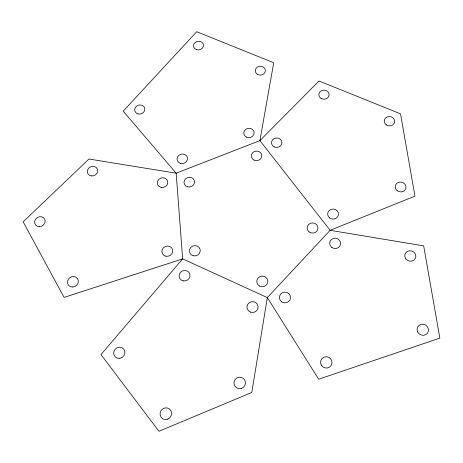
<?xml version="1.0" encoding="UTF-8"?>
<svg xmlns="http://www.w3.org/2000/svg" width="463" height="463" viewBox="0 0 463 463"><rect width="100%" height="100%" fill="white"/><g stroke="black" fill="none" stroke-linecap="round" stroke-linejoin="round"><path stroke-width="0.69" d="M267.33 297.593L251.797 392.474L158.948 431.285L100.98 354.6L182.654 258.863L176.177 173.203L123.199 111.189L196.7 31.715L273.726 62.748L259.905 140.607L330.125 230.314L423.674 245.876L439.85 338.117L318.66 379.226L267.33 297.593L182.654 258.863L64.102 297.414L23.15 221.823L88.983 159.023L176.177 173.203L259.905 140.607L319.001 80.99L400.524 113.834L414.958 196.133L330.125 230.314L267.33 297.593M396.988 190.507A5.417 4.925 12.2 0 0 405.889 188.221A5.417 4.925 12.2 0 0 398.973 182.208A5.417 4.925 12.2 0 0 396.988 190.507M386.292 124.871A5.255 4.671 7.8 0 0 394.65 121.937A5.255 4.671 7.8 0 0 387.392 116.861A5.255 4.671 7.8 0 0 386.292 124.871M321.189 98.492A5.145 4.561 1.2 0 0 329.124 94.927A5.145 4.561 1.2 0 0 321.635 90.609A5.145 4.561 1.2 0 0 321.189 98.492M274.223 146.898A5.232 4.74 -3 0 0 281.938 142.523A5.232 4.74 -3 0 0 273.969 138.692A5.232 4.74 -3 0 0 274.223 146.898M329.731 217.992A5.423 5.041 6 0 0 338.447 214.867A5.423 5.041 6 0 0 331.068 209.363A5.423 5.041 6 0 0 329.731 217.992M119.952 358.275A5.77 5.429 -41.5 0 0 123.76 349.16A5.77 5.429 -41.5 0 0 114.089 350.919A5.77 5.429 -41.5 0 0 119.952 358.275M167.762 419.137A5.944 5.695 -55.2 0 0 169.568 409.078A5.944 5.695 -55.2 0 0 160.14 412.874A5.944 5.695 -55.2 0 0 167.762 419.137M241.258 388.445A5.782 5.706 -46 0 0 243.764 378.786A5.782 5.706 -46 0 0 234.168 381.553A5.782 5.706 -46 0 0 241.258 388.445M250.327 312.056A5.585 5.411 -10.3 0 0 258.088 306.379A5.585 5.411 -10.3 0 0 249.216 302.744A5.585 5.411 -10.3 0 0 250.327 312.056M183.238 280.873A5.521 5.226 -22.2 0 0 189.824 274.061A5.521 5.226 -22.2 0 0 180.611 272.215A5.521 5.226 -22.2 0 0 183.238 280.873M331.768 247.375A5.492 5.162 8.2 0 0 340.583 244.186A5.492 5.162 8.2 0 0 333.111 238.538A5.492 5.162 8.2 0 0 331.768 247.375M281.886 301.963A5.579 5.388 0.7 0 0 290.544 297.842A5.579 5.388 0.7 0 0 282.511 292.657A5.579 5.388 0.7 0 0 281.886 301.963M321.258 365.052A5.776 5.649 29.8 0 0 331.207 365.405A5.776 5.649 29.8 0 0 326.374 356.718A5.776 5.649 29.8 0 0 321.258 365.052M417.597 331.873A5.822 5.463 30.6 0 0 427.488 333.186A5.822 5.463 30.6 0 0 423.251 324.268A5.822 5.463 30.6 0 0 417.597 331.873M405.837 258.898A5.602 5.197 19.2 0 0 415.398 258.273A5.602 5.197 19.2 0 0 409.657 250.743A5.602 5.197 19.2 0 0 405.837 258.898M254.06 160.088A5.255 4.786 -5.4 0 0 261.838 155.672A5.255 4.786 -5.4 0 0 253.874 151.8A5.255 4.786 -5.4 0 0 254.06 160.088M187.544 186.832A5.301 4.85 -14.1 0 0 194.472 181.056A5.301 4.85 -14.1 0 0 185.848 178.596A5.301 4.85 -14.1 0 0 187.544 186.832M193.546 255.831A5.463 5.134 -17.9 0 0 200.045 249.14A5.463 5.134 -17.9 0 0 190.906 247.34A5.463 5.134 -17.9 0 0 193.546 255.831M259.662 286.093A5.533 5.307 -6.1 0 0 267.846 281.249A5.533 5.307 -6.1 0 0 259.442 276.903A5.533 5.307 -6.1 0 0 259.662 286.093M309.162 231.957A5.44 5.099 3.5 0 0 317.931 228.803A5.44 5.099 3.5 0 0 310.575 223.235A5.44 5.099 3.5 0 0 309.162 231.957M91.576 175.946A5.29 4.723 -22.5 0 0 97.433 169.192A5.29 4.723 -22.5 0 0 88.549 168.341A5.29 4.723 -22.5 0 0 91.576 175.946M39.32 226.673A5.446 4.856 -29.5 0 0 44.732 219.202A5.446 4.856 -29.5 0 0 35.587 219.132A5.446 4.856 -29.5 0 0 39.32 226.673M72.922 287.025A5.591 5.116 -33.6 0 0 77.599 278.761A5.591 5.116 -33.6 0 0 68.159 279.554A5.591 5.116 -33.6 0 0 72.922 287.025M165.957 256.236A5.469 5.11 -21.8 0 0 172.514 249.557A5.469 5.11 -21.8 0 0 163.416 247.757A5.469 5.11 -21.8 0 0 165.957 256.236M161.222 187.422A5.307 4.833 -17.1 0 0 167.606 181.085A5.307 4.833 -17.1 0 0 158.774 179.418A5.307 4.833 -17.1 0 0 161.222 187.422M257.908 74.624A5.064 4.445 -4.6 0 0 265.403 70.486A5.064 4.445 -4.6 0 0 257.717 66.921A5.064 4.445 -4.6 0 0 257.908 74.624M196.445 49.605A4.995 4.323 -9.3 0 0 203.471 44.975A4.995 4.323 -9.3 0 0 195.635 42.162A4.995 4.323 -9.3 0 0 196.445 49.605M137.98 113.898A5.139 4.532 -15.6 0 0 144.78 108.464A5.139 4.532 -15.6 0 0 136.51 106.189A5.139 4.532 -15.6 0 0 137.98 113.898M180.547 163.381A5.249 4.752 -13.8 0 0 187.422 157.715A5.249 4.752 -13.8 0 0 178.897 155.313A5.249 4.752 -13.8 0 0 180.547 163.381M246.449 137.089A5.197 4.688 -6 0 0 254.158 132.754A5.197 4.688 -6 0 0 246.293 128.969A5.197 4.688 -6 0 0 246.449 137.089"/></g></svg>
